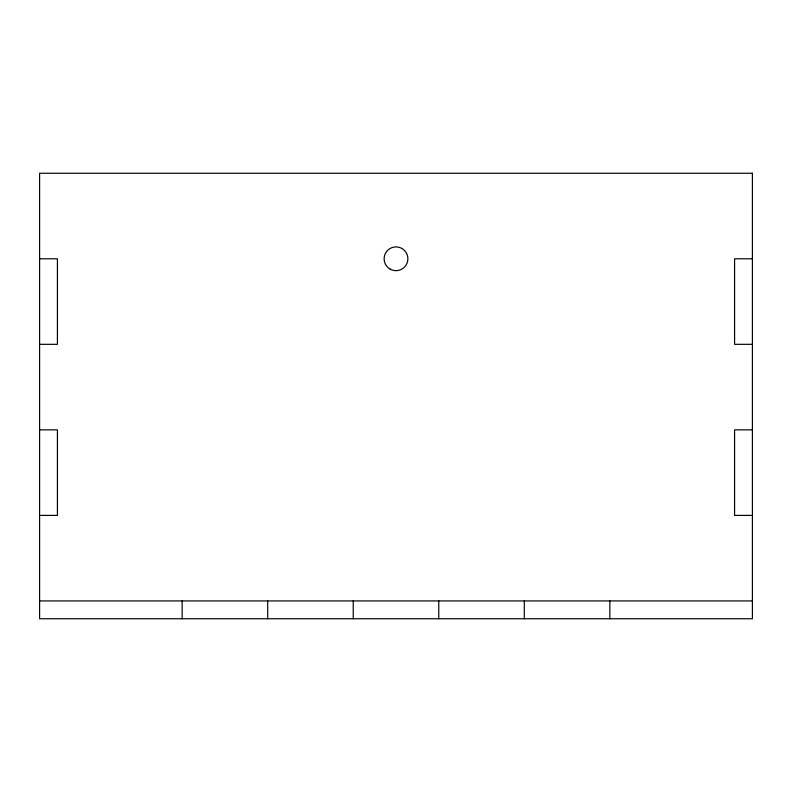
<?xml version="1.0" encoding="UTF-8"?>
<svg xmlns="http://www.w3.org/2000/svg" width="792" height="792" viewBox="0 0 792 792"><rect width="100%" height="100%" fill="white"/><g stroke="black" fill="none" stroke-linecap="round" stroke-linejoin="round"><path stroke-width="1.19" d="M39.6 258.786L57.42 258.786L57.42 344.322L39.6 344.322M752.4 258.786L734.58 258.786L734.58 344.322L752.4 344.322M39.6 429.858L57.42 429.858L57.42 515.394L39.6 515.394M752.4 429.858L734.58 429.858L734.58 515.394L752.4 515.394M39.6 600.93L752.4 600.93M609.84 600.93L609.84 618.75M524.304 600.93L524.304 618.75M438.768 600.93L438.768 618.75M353.232 600.93L353.232 618.75M267.696 600.93L267.696 618.75M182.16 600.93L182.16 618.75M752.4 173.25L39.6 173.25L39.6 618.75L752.4 618.75L752.4 173.25M390.06 269.072A11.88 11.88 0 0 0 407.88 258.786A11.88 11.88 0 0 0 390.06 248.5A11.88 11.88 0 0 0 390.06 269.072"/></g></svg>
